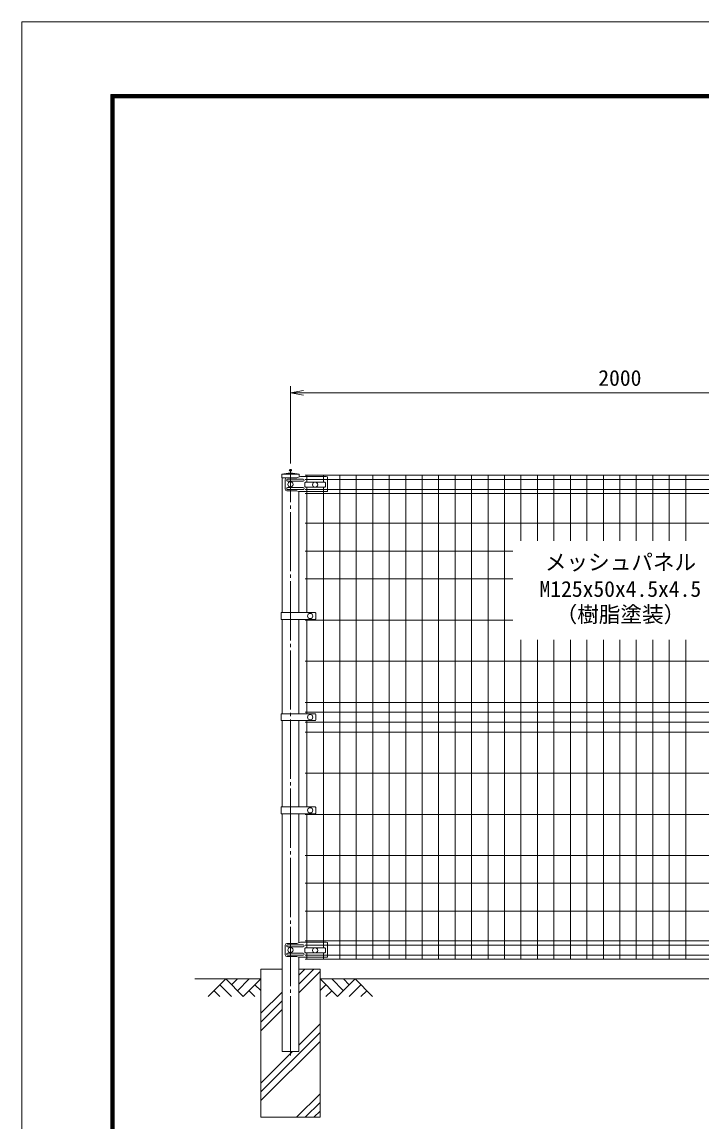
# Model space of a CAD drawing. Units: millimetres, scale not verified. Extents: x -4200 to 4200, y -2970 to 2970.
# Drawn here: x -4200 to -2138, y -367 to 2970 of the extents above; entities that cross this region are included whole.
import ezdxf
from ezdxf.enums import TextEntityAlignment as Align

# ---------------------------------------------------------------- set-up
doc = ezdxf.new("R2010")
doc.units = ezdxf.units.MM
doc.header["$LTSCALE"] = 10
doc.header["$PDMODE"] = 32
doc.header["$PDSIZE"] = 5
doc.linetypes.add('LONG_CHAIN', pattern=[21, 18, -1, 1, -1])
for name, color, linetype, lineweight in [('0-1_D-STR4', 7, 'Continuous', 9), ('0-2_D-STR-DIM', 7, 'Continuous', 9), ('0-3_0', 7, 'Continuous', 9), ('0-7_D-STR1', 1, 'Continuous', 9), ('0-8_D-DCR-HCH', 7, 'Continuous', 9), ('0-9_D-BMK', 2, 'LONG_CHAIN', 9), ('0-A_D-STR2', 7, 'Continuous', 9), ('0-B_D-STR3', 3, 'Continuous', 9), ('0-C_D-BGD', 7, 'Continuous', 9), ('0-D_D-STR-TXT', 7, 'Continuous', 9), ('0-E_D-TTL', 7, 'Continuous', 9)]:
    doc.layers.add(name, color=color, linetype=linetype, lineweight=lineweight)
doc.layers.add('0-4_Defpoints', color=7, linetype='Continuous')
doc.styles.add('ＭＳ ゴシック', font='')
doc.styles.get('ＭＳ ゴシック').set_extended_font_data('MS Gothic')

# ---------------------------------------------------------------- blocks, each defined once
blk = doc.blocks.new('_Open')
at = {"layer": '0-3_0'}
blk.add_line((-10, 1.667), (0, 0), dxfattribs=at)
blk.add_lwpolyline([(-10, -1.667), (0, 0), (-10, 0)], dxfattribs=at)

msp = doc.modelspace()

# ---------------------------------------------------------------- linework, layer by layer
at = {"layer": '0-1_D-STR4'}
for p, q in [((-3474.97, 93.98), (-3474.97, -356.02)), ((-3410.37, 93.98), (-3474.97, 93.98)), ((-3294.97, 93.98), (-3359.57, 93.98)), ((-3294.97, 93.98), (-3294.97, -356.02)), ((-3294.97, -356.02), (-3474.97, -356.02))]:
    msp.add_line(p, q, dxfattribs=at)
at = {"layer": '0-2_D-STR-DIM'}
for p, q in [((-3384.97, 1628.98), (-3384.97, 1863.98)), ((-3344.97, 1843.98), (-1424.97, 1843.98))]:
    msp.add_line(p, q, dxfattribs=at)
at = {"layer": '0-4_Defpoints'}
msp.add_point((-3384.97, 1608.98), dxfattribs=at)
at = {"layer": '0-7_D-STR1'}
for p, q in [((-3358.37, 1596.98), (-3411.57, 1596.98)), ((-3411.57, 1596.98), (-3411.57, 1585.98)), ((-3365.62, 1585.98), (-3411.57, 1585.98)), ((-3410.37, 1585.98), (-3410.37, 1176.73)), ((-3358.37, 1588.49), (-3358.37, 1596.98)), ((-3359.57, 1176.73), (-3359.57, 1544.16)), ((-3410.37, 1155.73), (-3410.37, 869.48)), ((-3359.57, 869.48), (-3359.57, 1155.73)), ((-3410.37, 848.48), (-3410.37, 586.73)), ((-3359.57, 586.73), (-3359.57, 848.48)), ((-3410.37, 565.73), (-3410.37, -156.02)), ((-3359.57, 174.07), (-3359.57, 565.73))]:
    msp.add_line(p, q, dxfattribs=at)
msp.add_lwpolyline([(-3410.37, -156.02), (-3359.57, -156.02), (-3359.57, 130.16)], dxfattribs=at)
msp.add_arc((-3384.97, 1480.55), 119.43, 77.13052, 102.86948, dxfattribs=at)
at = {"layer": '0-8_D-DCR-HCH'}
for p, q in [((-3359.57, 48.65), (-3314.25, 93.98)), ((-3359.57, 75.17), (-3340.76, 93.98)), ((-3359.57, 22.14), (-3294.97, 86.74)), ((-3581.4, 63.98), (-3634.61, 10.77)), ((-3599.14, 46.24), (-3563.5, 10.77)), ((-3581.4, 63.98), (-3528.19, 10.77)), ((-3563.66, 46.24), (-3545.92, 63.98)), ((-3545.92, 28.5), (-3510.45, 63.98)), ((-3528.19, 10.77), (-3474.97, 63.98)), ((-3492.71, 46.24), (-3474.97, 28.59)), ((-3241.76, 10.77), (-3294.97, 63.98)), ((-3277.24, 46.24), (-3294.97, 28.59)), ((-3224.03, 28.5), (-3259.5, 63.98)), ((-3188.55, 63.98), (-3241.76, 10.77)), ((-3206.2, 46.15), (-3224.03, 63.98)), ((-3170.81, 46.24), (-3206.45, 10.77)), ((-3188.55, 63.98), (-3135.34, 10.77)), ((-3616.87, 28.5), (-3599.05, 10.77)), ((-3510.45, 28.5), (-3492.63, 10.77)), ((-3474.97, -40.23), (-3410.37, 24.37)), ((-3259.5, 28.5), (-3277.32, 10.77)), ((-3153.08, 28.5), (-3170.89, 10.77)), ((-3474.97, -66.75), (-3410.37, -2.15)), ((-3474.97, -93.26), (-3410.37, -28.66)), ((-3474.97, -278.88), (-3294.97, -98.88)), ((-3359.57, -136.96), (-3294.97, -72.36)), ((-3474.97, -305.4), (-3294.97, -125.4)), ((-3474.97, -252.36), (-3378.63, -156.02)), ((-3366.5, -356.02), (-3294.97, -284.49)), ((-3339.98, -356.02), (-3294.97, -311.01)), ((-3313.47, -356.02), (-3294.97, -337.53))]:
    msp.add_line(p, q, dxfattribs=at)
msp.add_lwpolyline([(-3294.97, 93.98), (-3359.57, 93.98), (-3359.57, -156.02), (-3410.37, -156.02), (-3410.37, 93.98), (-3474.97, 93.98), (-3474.97, -356.02), (-3294.97, -356.02)], close=True, dxfattribs=at)
at = {"layer": '0-9_D-BMK'}
msp.add_line((-3384.97, -168.02), (-3384.97, 1608.98), dxfattribs=at)
at = {"layer": '0-A_D-STR2'}
for p, q in [((-1429.97, 1593.98), (-3339.97, 1593.98)), ((-1429.97, 1581.1), (-3339.97, 1581.1)), ((-3334.97, 1572.46), (-3334.97, 1593.98)), ((-3284.97, 1572.46), (-3284.97, 1593.98)), ((-3234.97, 123.98), (-3234.97, 1593.98)), ((-3184.97, 123.98), (-3184.97, 1593.98)), ((-3134.97, 123.98), (-3134.97, 1593.98)), ((-3084.97, 123.98), (-3084.97, 1593.98)), ((-3034.97, 123.98), (-3034.97, 1593.98)), ((-2984.97, 123.98), (-2984.97, 1593.98)), ((-2934.97, 123.98), (-2934.97, 1593.98)), ((-2884.97, 123.98), (-2884.97, 1593.98)), ((-2834.97, 123.98), (-2834.97, 1593.98)), ((-2784.97, 123.98), (-2784.97, 1593.98)), ((-2734.97, 123.98), (-2734.97, 1593.98)), ((-2684.97, 1393.98), (-2684.97, 1593.98)), ((-2634.97, 1393.98), (-2634.97, 1593.98)), ((-2584.97, 1393.98), (-2584.97, 1593.98)), ((-2534.97, 1393.98), (-2534.97, 1593.98)), ((-2484.97, 1393.98), (-2484.97, 1593.98)), ((-2434.97, 1393.98), (-2434.97, 1593.98)), ((-2384.97, 1393.98), (-2384.97, 1593.98)), ((-2334.97, 1393.98), (-2334.97, 1593.98)), ((-2284.97, 1393.98), (-2284.97, 1593.98)), ((-2234.97, 1393.98), (-2234.97, 1593.98)), ((-2184.97, 1393.98), (-2184.97, 1593.98)), ((-1429.97, 1550.85), (-3339.97, 1550.85)), ((-1429.97, 1537.98), (-3339.97, 1537.98)), ((-3334.97, 1176.73), (-3334.97, 1557.46)), ((-3284.97, 158.46), (-3284.97, 1557.46)), ((-1429.97, 1447.98), (-3339.97, 1447.98)), ((-2709.97, 1363.48), (-3339.97, 1363.48)), ((-2709.97, 1278.98), (-3339.97, 1278.98)), ((-2709.97, 1153.98), (-3339.97, 1153.98)), ((-3334.97, 869.48), (-3334.97, 1155.73)), ((-2684.97, 123.98), (-2684.97, 1093.98)), ((-2634.97, 123.98), (-2634.97, 1093.98)), ((-2584.97, 123.98), (-2584.97, 1093.98)), ((-2534.97, 123.98), (-2534.97, 1093.98)), ((-2484.97, 123.98), (-2484.97, 1093.98)), ((-2434.97, 123.98), (-2434.97, 1093.98)), ((-2384.97, 123.98), (-2384.97, 1093.98)), ((-2334.97, 123.98), (-2334.97, 1093.98)), ((-2284.97, 123.98), (-2284.97, 1093.98)), ((-2234.97, 123.98), (-2234.97, 1093.98)), ((-2184.97, 123.98), (-2184.97, 1093.98)), ((-1429.97, 1028.98), (-3339.97, 1028.98)), ((-1429.97, 903.98), (-3339.97, 903.98)), ((-1429.97, 873.98), (-3339.97, 873.98)), ((-1429.97, 843.98), (-3339.97, 843.98)), ((-3334.97, 586.73), (-3334.97, 848.48)), ((-1429.97, 813.98), (-3339.97, 813.98)), ((-1429.97, 688.98), (-3339.97, 688.98)), ((-1429.97, 563.98), (-3339.97, 563.98)), ((-3334.97, 158.46), (-3334.97, 565.73)), ((-1429.97, 438.98), (-3339.97, 438.98)), ((-1429.97, 354.48), (-3339.97, 354.48)), ((-1429.97, 269.98), (-3339.97, 269.98)), ((-1429.97, 179.98), (-3339.97, 179.98)), ((-1429.97, 167.1), (-3339.97, 167.1)), ((-1429.97, 136.85), (-3339.97, 136.85)), ((-3334.97, 123.98), (-3334.97, 143.46)), ((-3284.97, 123.98), (-3284.97, 143.46)), ((-1429.97, 123.98), (-3339.97, 123.98))]:
    msp.add_line(p, q, dxfattribs=at)
at = {"layer": '0-B_D-STR3'}
for p, q in [((-3400.46, 1580.98), (-3400.46, 1550.98)), ((-3365.62, 1585.98), (-3395.46, 1585.98)), ((-3345.97, 1581.98), (-3393.39, 1581.98)), ((-3345.97, 1575.98), (-3393.39, 1575.98)), ((-3354.06, 1589.98), (-3365.62, 1585.98)), ((-3276.97, 1589.98), (-3354.06, 1589.98)), ((-3340.97, 1570.46), (-3340.97, 1559.46)), ((-3338.97, 1572.46), (-3312.76, 1572.46)), ((-3307.19, 1572.46), (-3280.97, 1572.46)), ((-3278.97, 1570.46), (-3278.97, 1559.46)), ((-3276.97, 1589.98), (-3271.97, 1588.98)), ((-3271.97, 1588.98), (-3271.97, 1545.16)), ((-3365.62, 1545.98), (-3395.46, 1545.98)), ((-3345.97, 1555.98), (-3393.39, 1555.98)), ((-3345.97, 1549.98), (-3393.39, 1549.98)), ((-3360.37, 1544.16), (-3365.62, 1545.98)), ((-3360.37, 1544.16), (-3272.97, 1544.16)), ((-3338.97, 1557.46), (-3312.76, 1557.46)), ((-3307.19, 1557.46), (-3280.97, 1557.46)), ((-3412.67, 1176.73), (-3309.99, 1176.73)), ((-3412.67, 1176.73), (-3412.67, 1155.73)), ((-3307.99, 1174.73), (-3307.99, 1157.73)), ((-3412.67, 1155.73), (-3309.99, 1155.73)), ((-3412.67, 869.48), (-3309.99, 869.48)), ((-3412.67, 869.48), (-3412.67, 848.48)), ((-3412.67, 848.48), (-3309.99, 848.48)), ((-3307.99, 867.48), (-3307.99, 850.48)), ((-3412.67, 586.73), (-3309.99, 586.73)), ((-3412.67, 586.73), (-3412.67, 565.73)), ((-3307.99, 584.73), (-3307.99, 567.73)), ((-3412.67, 565.73), (-3309.99, 565.73)), ((-3400.46, 166.98), (-3400.46, 136.98)), ((-3365.62, 171.98), (-3395.46, 171.98)), ((-3345.97, 167.98), (-3393.39, 167.98)), ((-3354.06, 175.98), (-3365.62, 171.98)), ((-3276.97, 175.98), (-3354.06, 175.98)), ((-3276.97, 175.98), (-3271.97, 174.98)), ((-3271.97, 174.98), (-3271.97, 131.16)), ((-3345.97, 161.98), (-3393.39, 161.98)), ((-3345.97, 141.98), (-3393.39, 141.98)), ((-3345.97, 135.98), (-3393.39, 135.98)), ((-3340.97, 156.46), (-3340.97, 145.46)), ((-3338.97, 158.46), (-3312.76, 158.46)), ((-3338.97, 143.46), (-3312.76, 143.46)), ((-3307.19, 158.46), (-3280.97, 158.46)), ((-3307.19, 143.46), (-3280.97, 143.46)), ((-3278.97, 156.46), (-3278.97, 145.46)), ((-3365.62, 131.98), (-3395.46, 131.98)), ((-3360.37, 130.16), (-3365.62, 131.98)), ((-3360.37, 130.16), (-3272.97, 130.16))]:
    msp.add_line(p, q, dxfattribs=at)
for centre in [(-3384.97, 1565.98), (-3309.97, 1564.96), (-3324.97, 1166.23), (-3324.97, 858.98), (-3324.97, 576.23), (-3384.97, 151.98), (-3309.97, 150.96)]:
    msp.add_circle(centre, 8, dxfattribs=at)
for centre, radius, start, end in [((-3395.46, 1580.98), 5, 90, 180), ((-3393.39, 1578.98), 3, 90, 270), ((-3345.97, 1578.98), 3, 270, 90), ((-3338.97, 1570.46), 2, 90, 180), ((-3280.97, 1570.46), 2, 0, 90), ((-3395.46, 1550.98), 5, 180, 270), ((-3393.39, 1552.98), 3, 90, 270), ((-3345.97, 1552.98), 3, 270, 90), ((-3338.97, 1559.46), 2, 180, 270), ((-3280.97, 1559.46), 2, 270, 0), ((-3272.97, 1545.16), 1, 270, 0), ((-3309.99, 1174.73), 2, 0, 90), ((-3309.99, 1157.73), 2, 270, 0), ((-3309.99, 867.48), 2, 0, 90), ((-3309.99, 850.48), 2, 270, 0), ((-3309.99, 584.73), 2, 0, 90), ((-3309.99, 567.73), 2, 270, 0), ((-3395.46, 166.98), 5, 90, 180), ((-3393.39, 164.98), 3, 90, 270), ((-3345.97, 164.98), 3, 270, 90), ((-3395.46, 136.98), 5, 180, 270), ((-3393.39, 138.98), 3, 90, 270), ((-3345.97, 138.98), 3, 270, 90), ((-3338.97, 156.46), 2, 90, 180), ((-3338.97, 145.46), 2, 180, 270), ((-3280.97, 156.46), 2, 0, 90), ((-3280.97, 145.46), 2, 270, 0), ((-3272.97, 131.16), 1, 270, 0)]:
    msp.add_arc(centre, radius, start, end, dxfattribs=at)
at = {"layer": '0-C_D-BGD'}
for p, q in [((-3674.97, 63.98), (-3474.97, 63.98)), ((-3294.97, 63.98), (-1474.97, 63.98))]:
    msp.add_line(p, q, dxfattribs=at)
at = {"layer": '0-E_D-TTL', "color": 2}
msp.add_lwpolyline([(-4200, 2970), (4200, 2970), (4200, -2970), (-4200, -2970)], close=True, dxfattribs=at)
at = {"layer": '0-E_D-TTL'}
for points in [[(-3930, 2750), (3930, 2750), (3930, -2750), (-3930, -2750)], [(-3927.5, 2747.5), (3927.5, 2747.5), (3927.5, -2747.5), (-3927.5, -2747.5)], [(-3925, 2745), (3925, 2745), (3925, -2745), (-3925, -2745)], [(-3922.5, 2742.5), (3922.5, 2742.5), (3922.5, -2742.5), (-3922.5, -2742.5)], [(-3920, 2740), (3920, 2740), (3920, -2740), (-3920, -2740)]]:
    msp.add_lwpolyline(points, close=True, dxfattribs=at)

# ---------------------------------------------------------------- block references
at = {"layer": '0-2_D-STR-DIM', "xscale": 4, "yscale": 4, "rotation": 180}
msp.add_blockref('_Open', (-3384.97, 1843.98), dxfattribs=at)

# ---------------------------------------------------------------- texts
at = {"layer": '0-2_D-STR-DIM', "style": 'ＭＳ ゴシック'}
msp.add_text('2000', height=48.09, dxfattribs=at).set_placement((-2450.22, 1850.73), align=Align.BOTTOM_LEFT)
at = {"layer": '0-D_D-STR-TXT', "style": 'ＭＳ ゴシック'}
for s, p in [('メッシュパネル', (-2612.39, 1291.38)), ('M125x50x4.5x4.5', (-2628.63, 1209.98)), ('（樹脂塗装）', (-2579.9, 1132.65))]:
    msp.add_text(s, height=48.09, dxfattribs=at).set_placement(p, align=Align.BOTTOM_LEFT)

doc.saveas('drawing.dxf')
